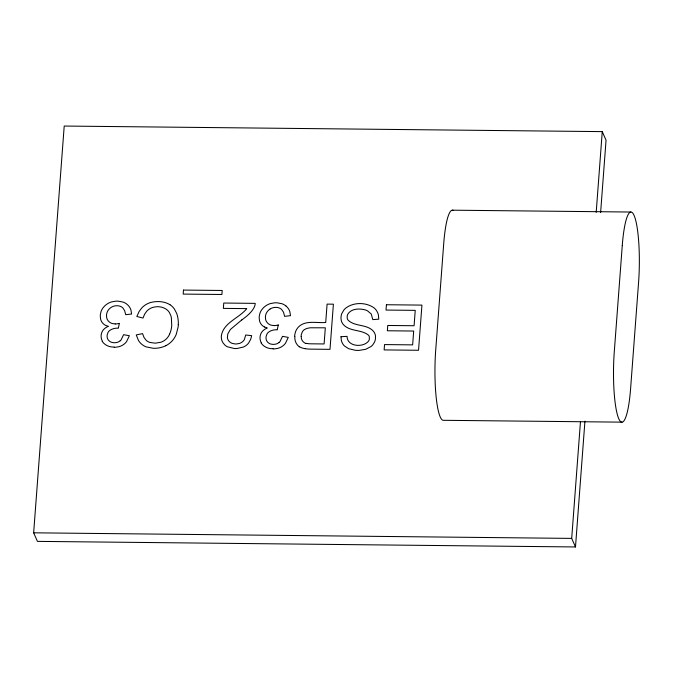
<?xml version="1.0" encoding="UTF-8"?>
<svg xmlns="http://www.w3.org/2000/svg" width="673" height="673" viewBox="0 0 673 673"><rect width="100%" height="100%" fill="white"/><g stroke="black" fill="none" stroke-linecap="round" stroke-linejoin="round"><path stroke-width="1.01" d="M301.142 336.483L301.151 336.138A12.442 11.475 -23.9 0 1 301.277 334.843L302.27 331.957A7.294 6.722 -23.9 0 1 304.188 329.745L306.703 328.458L310.177 327.785L325.32 327.81L324.1 343.953L311.406 343.819A53.613 49.423 -23.9 0 1 308.705 343.718L306.089 343.365M584.938 421.155L575.491 546.956L37.444 541.378L33.65 532.814L64.213 126.044L602.259 131.622L606.053 140.186L600.619 212.525M575.491 546.956L571.697 538.4L580.437 422.03M596.194 212.348L602.259 131.622M278.269 325.009L277.251 329.871L276.67 329.812A5.973 5.502 -23.9 0 0 276.317 329.795A12.425 11.458 -23.9 0 0 269.436 331.545L268.384 332.327A6.158 5.678 -23.9 0 0 267.038 333.901L266.155 336.315A10.171 9.38 -23.9 0 0 266.02 337.619L266.071 338.704A7.083 6.528 -23.9 0 0 267.358 341.8A7.773 7.167 -23.9 0 0 267.837 342.321A7.395 6.814 -23.9 0 0 270.916 344.08L272.464 344.34A10.802 9.96 -23.9 0 0 273.726 344.374L275.333 344.206A7.832 7.226 -23.9 0 0 279.135 342.414M169.604 334.136L169.125 335.154A14.158 13.056 -23.9 0 1 163.934 340.79A13.376 12.333 -23.9 0 1 160.797 342.271L155.253 343.18L149.768 342.422A11.281 10.398 -23.9 0 1 146.815 340.849A10.389 9.582 -23.9 0 1 146.1 340.235L144.005 337.442L142.558 333.623L136.249 334.944L138.487 340.521A17.7 16.312 -23.9 0 0 146.117 346.873L153.175 348.269A24.514 22.596 -23.9 0 0 165.827 345.745M249.565 313.551L246.966 315.923A83.183 76.688 -23.9 0 1 241.767 319.936M241.775 319.944L230.974 328.954A20.106 18.533 -23.9 0 0 229.872 330.266L227.768 334.044L227.381 337.627A7.756 7.151 -23.9 0 0 228.635 340.74L228.879 341.043A9.06 8.354 -23.9 0 0 229.417 341.632A8.379 7.723 -23.9 0 0 232.547 343.491L235.222 343.945A13.426 12.375 -23.9 0 0 236.753 343.937L239.563 343.398A8.387 7.731 -23.9 0 0 242.65 341.632A8.194 7.554 -23.9 0 0 244.349 339.579L245.712 335.003L251.677 335.65L250.676 339.327L248.665 342.952A12.408 11.441 -23.9 0 1 246.823 344.896A13.048 12.021 -23.9 0 1 243.382 347.049L236.904 348.513A24.867 22.924 -23.9 0 1 234.397 348.53L227.306 346.763A12.888 11.878 -23.9 0 1 224.673 344.837L223.074 342.902A12.249 11.29 -23.9 0 1 221.501 339.024L221.316 337.165A15.143 13.956 -23.9 0 1 221.35 335.861C223.083 324.193 235.76 319.229 243.533 312.003A17.75 16.362 -23.9 0 0 243.996 311.599A19.668 18.129 -23.9 0 0 246.705 308.621L223.352 308.377L223.756 303.043L255.202 303.372A10.575 9.75 -23.9 0 1 254.234 307.216A22.571 20.804 -23.9 0 1 249.523 313.509M269.966 309.109L269.562 309.387A10.861 10.011 -23.9 0 0 268.418 310.354L268.064 310.707A9.531 8.783 -23.9 0 0 265.894 314.333L265.557 315.721A12.181 11.231 -23.9 0 0 265.414 317.176L265.608 319.389A8.749 8.068 -23.9 0 0 267.03 322.384A9.464 8.724 -23.9 0 0 267.913 323.334A8.833 8.143 -23.9 0 0 271.278 325.21L274.096 325.581M266.474 328.34L267.29 327.978L264.464 326.977M452.256 210.186L630.811 212.037M622.054 422.156L443.499 420.305A51.964 8.917 -89.4 0 1 435.725 349.943L443.709 243.727A51.964 8.917 -89.4 0 1 453.131 210.363M33.65 532.814L571.697 538.4M115.184 323.932L112.374 323.553A8.833 8.143 -23.9 0 1 109.001 321.686A9.464 8.724 -23.9 0 1 108.117 320.735A8.749 8.068 -23.9 0 1 106.696 317.74L106.502 315.528A12.181 11.231 -23.9 0 1 106.645 314.072L106.99 312.684A9.531 8.783 -23.9 0 1 109.161 309.058L109.506 308.705A10.861 10.011 -23.9 0 1 110.658 307.738L111.053 307.46A9.372 8.64 -23.9 0 1 115.049 305.879L116.025 305.761A11.424 10.532 -23.9 0 1 117.472 305.744L118.7 305.879A8.471 7.807 -23.9 0 1 122.78 307.864L124.64 310.632L125.691 314.695L131.588 314.022L130.949 310.076A14.116 13.014 -23.9 0 0 128.467 305.719A15.159 13.973 -23.9 0 0 127.062 304.356A14.158 13.056 -23.9 0 0 123.083 302.084L118.196 301.159A21.376 19.71 -23.9 0 0 115.714 301.184L111.743 301.866A15.311 14.116 -23.9 0 0 106.864 304.179L106.233 304.642A16.859 15.546 -23.9 0 0 104.475 306.181L103.019 307.855A13.763 12.686 -23.9 0 0 101.034 311.599L100.395 314.384A17.405 16.043 -23.9 0 0 100.277 316.184L100.605 319.128A10.818 9.969 -23.9 0 0 105.535 325.353L108.378 326.329L107.562 326.691A11.273 10.389 -23.9 0 0 103.154 330.073A10.364 9.557 -23.9 0 0 101.135 335.415A12.064 11.121 -23.9 0 0 102.439 341.253M304.844 348.656L307.435 348.976A59.72 55.051 -23.9 0 0 310.901 349.136L329.997 349.346L333.396 304.179L327.095 304.12L325.715 322.476C317.092 323.292 305.155 319.784 298.274 327.213A14.352 13.224 -23.9 0 0 295.506 331.839L294.824 334.498A18.348 16.918 -23.9 0 0 294.639 336.323M169.949 304.692C164.279 301.235 157.061 300.89 150.727 302.48A18.482 17.035 -23.9 0 0 144.123 305.811A18.205 16.783 -23.9 0 0 141.683 308.049L139.134 311.473L136.829 316.478L143.013 318.051L144.611 314.19L146.815 311.119A12.493 11.517 -23.9 0 1 148.624 309.513A13.039 12.021 -23.9 0 1 153.436 307.216L156.498 306.737A17.649 16.27 -23.9 0 1 158.34 306.72A15.891 14.655 -23.9 0 1 165.726 308.907A12.686 11.702 -23.9 0 1 169.352 312.465L170.74 315.401A23.21 21.393 -23.9 0 1 171.346 317.648L171.75 325.471A28.998 26.735 -23.9 0 1 169.613 334.136M114.183 347.032A14.276 13.157 -23.9 0 1 102.203 341.396M114.183 347.293A18.97 17.49 -23.9 0 0 115.563 347.26L118.81 346.755A13.342 12.299 -23.9 0 0 126.524 341.707L129.376 335.734L123.605 334.691L121.081 339.932A7.689 7.092 -23.9 0 1 120.223 340.757M120.231 340.765A7.832 7.226 -23.9 0 1 116.429 342.557L114.814 342.725A10.802 9.96 -23.9 0 1 113.552 342.692L112.012 342.422A7.395 6.814 -23.9 0 1 108.925 340.673A7.773 7.167 -23.9 0 1 108.454 340.151A7.083 6.528 -23.9 0 1 107.15 337.055L107.116 335.97A10.171 9.38 -23.9 0 1 107.251 334.666L108.134 332.252A6.158 5.678 -23.9 0 1 109.472 330.679L110.549 329.93A12.425 11.458 -23.9 0 1 117.405 328.155A5.973 5.502 -23.9 0 1 117.758 328.163L118.339 328.222L119.357 323.36A17.978 16.573 -23.9 0 1 115.184 323.982M165.81 345.695A19.677 18.146 -23.9 0 0 173.197 339.663L174.071 338.435A23.959 22.091 -23.9 0 0 176.233 334.346L178.076 327.246A37.856 34.903 -23.9 0 0 178.295 324.706M178.278 324.706A33.145 30.554 -23.9 0 0 176.679 313.366L174.332 308.924A18.6 17.153 -23.9 0 0 169.958 304.684M285.975 306.005A15.159 13.973 -23.9 0 1 287.379 307.368A14.116 13.014 -23.9 0 1 289.861 311.725L290.5 315.671L284.603 316.352L283.543 312.28L281.684 309.521A8.471 7.807 -23.9 0 0 277.613 307.519L276.384 307.393A11.424 10.532 -23.9 0 0 274.937 307.41L273.961 307.527A9.372 8.64 -23.9 0 0 269.966 309.109M285.975 306.005A14.158 13.056 -23.9 0 0 281.995 303.733L277.099 302.808A21.376 19.71 -23.9 0 0 274.626 302.833L270.655 303.515A15.311 14.116 -23.9 0 0 265.776 305.828L265.145 306.291A16.859 15.546 -23.9 0 0 263.387 307.83L261.932 309.504A13.763 12.686 -23.9 0 0 259.938 313.248L259.307 316.032A17.405 16.043 -23.9 0 0 259.189 317.833L259.517 320.777A10.818 9.969 -23.9 0 0 264.447 327.002M266.491 328.374A11.273 10.389 -23.9 0 0 262.066 331.722A10.364 9.557 -23.9 0 0 260.047 337.064A12.064 11.121 -23.9 0 0 261.351 342.902M273.087 348.681A14.276 13.157 -23.9 0 1 261.116 343.045M273.087 348.942A18.97 17.49 -23.9 0 0 274.475 348.908L277.722 348.404A13.342 12.299 -23.9 0 0 285.436 343.356L288.28 337.383L282.517 336.34L279.993 341.581A7.689 7.092 -23.9 0 1 279.135 342.406M278.252 324.966A17.978 16.573 -23.9 0 1 274.096 325.631M299.266 346.847A13.468 12.417 -23.9 0 1 294.875 336.34M304.861 348.597A14.882 13.721 -23.9 0 1 299.384 346.721M306.005 343.55A7.941 7.319 -23.9 0 1 301.243 336.492M340.984 336.727L341.371 340.504A14.141 13.031 -23.9 0 0 342.338 343.062L342.784 343.869A12.77 11.769 -23.9 0 0 344.517 346.031L348.648 348.698L355.294 350.28A30.411 28.039 -23.9 0 0 359.046 350.397L365.683 349.312L371.059 346.519A11.719 10.802 -23.9 0 0 373.01 344.509L374.432 342.229A12.013 11.071 -23.9 0 0 375.441 338.982L375.475 335.886A10.751 9.91 -23.9 0 0 373.439 331.293C366.894 323.772 354.553 326.96 347.891 319.911A6.091 5.611 -23.9 0 1 347.209 318.119L347.201 316.074A6.747 6.217 -23.9 0 1 347.857 314.106C351.34 308.461 359.365 308.36 365.103 309.858A16.118 14.856 -23.9 0 1 367.492 310.817L371.26 314.022L372.808 319.608L378.781 319.179L378.386 314.871A15.79 14.554 -23.9 0 0 377.292 311.952A16.034 14.781 -23.9 0 0 376.19 310.152A14.932 13.771 -23.9 0 0 374.062 307.864C366.003 302.152 353.712 302.042 345.787 308.083A13.401 12.358 -23.9 0 0 343.718 310.253L341.842 313.534A12.728 11.735 -23.9 0 0 341.135 316.133A13.897 12.812 -23.9 0 0 341.026 318.792L341.27 320.457A11.449 10.558 -23.9 0 0 342.12 322.754A11.298 10.415 -23.9 0 0 343.558 324.815C350.153 331.831 361.637 329.274 368.636 335.297A5.258 4.846 -23.9 0 1 369.309 336.769L369.342 339.158A5.872 5.409 -23.9 0 1 368.594 341.068C363.277 347.882 347.091 346.839 347.058 336.357L340.984 336.727M183.477 290.08L183.174 294.084L221.897 294.488L222.199 290.475L183.477 290.08M386.428 304.734L386.024 310.06L415.241 310.362L414.08 325.74L387.757 325.463L387.362 330.763L413.685 331.04L412.65 344.87L384.535 344.584L384.14 349.91L418.539 350.271L421.937 305.105L386.428 304.734M622.264 245.578L614.281 351.794A51.964 8.917 -89.4 0 0 618.79 418.791A51.964 8.917 -89.4 0 0 630.601 388.615L638.576 282.399A51.964 8.917 -89.4 0 0 634.075 215.402A51.964 8.917 -89.4 0 0 622.264 245.578"/></g></svg>
